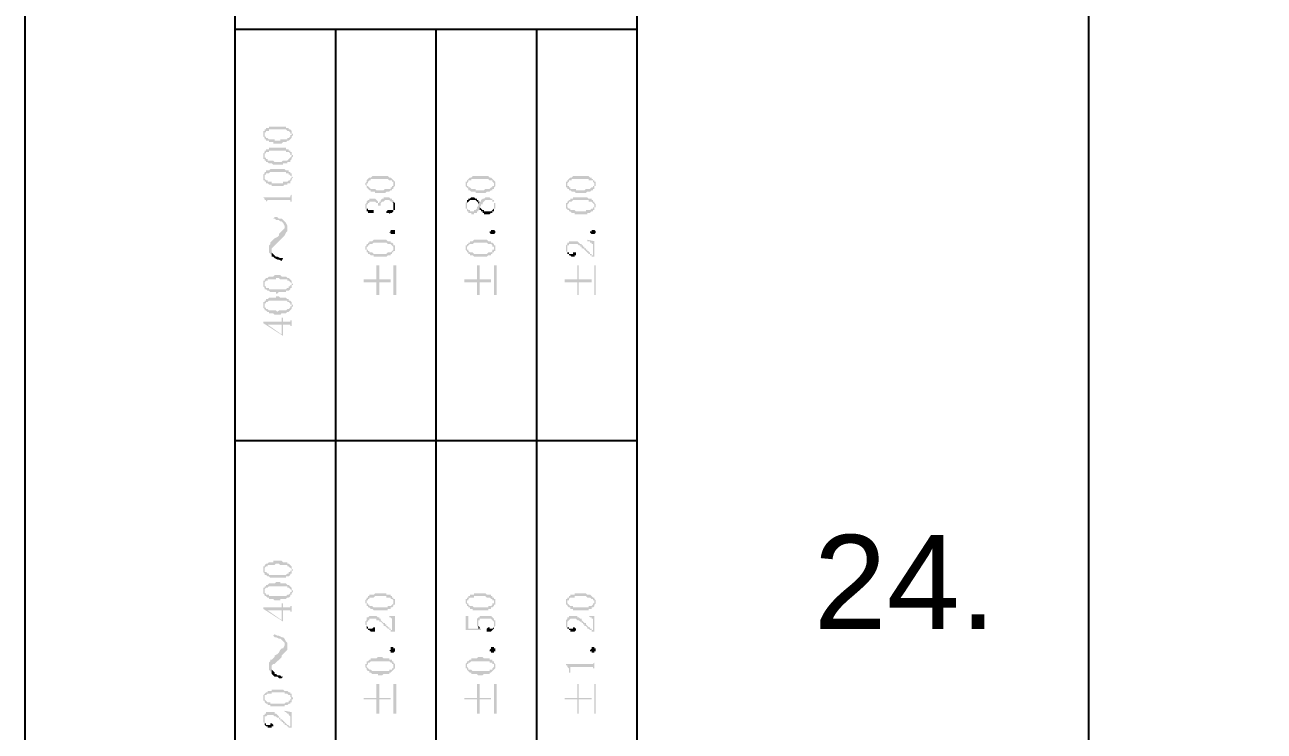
# Model space of a CAD drawing. Header units: millimetres. Extents: x 7018 to 13530, y 4187 to 5692.
# Drawn here: x 8881.97 to 8921.51, y 5048.07 to 5070.62 of the extents above; entities that cross this region are included whole.
import ezdxf

# ---------------------------------------------------------------- set-up
doc = ezdxf.new("R2010")
doc.units = ezdxf.units.MM
doc.styles.get("Standard").update_dxf_attribs({"font": 'arial.ttf'})

msp = doc.modelspace()

# ---------------------------------------------------------------- hatches: boundary and pattern name
at = {"transparency": 33554559}
for points in [[(8889.578, 5067.095), (8889.578, 5067.05), (8889.578, 5067.05), (8889.623, 5067.005), (8889.623, 5067.14), (8889.623, 5067.186), (8889.668, 5067.186), (8889.668, 5067.231), (8889.759, 5067.231), (8889.759, 5067.276), (8890.3, 5067.276), (8890.345, 5067.231), (8890.39, 5067.231), (8890.436, 5067.186), (8890.436, 5067.14), (8890.481, 5067.14), (8890.481, 5067.095), (8890.481, 5067.231), (8890.436, 5067.276), (8890.39, 5067.276), (8890.39, 5067.321), (8890.3, 5067.321), (8890.3, 5067.366), (8889.759, 5067.366), (8889.759, 5067.321), (8889.668, 5067.321), (8889.668, 5067.276), (8889.623, 5067.276), (8889.623, 5067.231), (8889.578, 5067.231), (8889.578, 5067.186), (8889.578, 5067.14)], [(8889.623, 5067.005), (8889.623, 5066.96), (8889.668, 5066.96), (8889.668, 5066.915), (8889.759, 5066.915), (8889.759, 5066.87), (8889.894, 5066.87), (8889.894, 5066.824), (8890.165, 5066.824), (8890.21, 5066.87), (8890.3, 5066.87), (8890.345, 5066.915), (8890.39, 5066.915), (8890.436, 5066.96), (8890.436, 5066.96), (8890.481, 5067.005), (8890.481, 5067.05), (8890.481, 5067.05), (8890.526, 5067.095), (8890.526, 5067.14), (8890.481, 5067.14), (8890.481, 5067.186), (8890.481, 5067.231), (8890.481, 5067.095), (8890.436, 5067.095), (8890.436, 5067.05), (8890.436, 5067.05), (8890.39, 5067.005), (8890.345, 5067.005), (8890.345, 5066.96), (8890.12, 5066.96), (8890.12, 5066.915), (8889.939, 5066.915), (8889.939, 5066.96), (8889.759, 5066.96), (8889.713, 5067.005), (8889.668, 5067.005), (8889.668, 5067.05), (8889.623, 5067.05), (8889.623, 5067.095), (8889.623, 5067.095)], [(8889.578, 5066.418), (8889.578, 5066.328), (8889.623, 5066.328), (8889.623, 5066.418), (8889.623, 5066.463), (8889.623, 5066.509), (8889.668, 5066.509), (8889.668, 5066.554), (8889.759, 5066.554), (8889.759, 5066.599), (8890.3, 5066.599), (8890.3, 5066.554), (8890.39, 5066.554), (8890.436, 5066.509), (8890.436, 5066.463), (8890.481, 5066.463), (8890.481, 5066.418), (8890.481, 5066.554), (8890.436, 5066.554), (8890.436, 5066.599), (8890.39, 5066.599), (8890.39, 5066.644), (8890.3, 5066.644), (8890.3, 5066.689), (8889.759, 5066.689), (8889.759, 5066.644), (8889.668, 5066.644), (8889.668, 5066.599), (8889.623, 5066.599), (8889.623, 5066.554), (8889.623, 5066.554), (8889.578, 5066.509), (8889.578, 5066.463), (8889.578, 5066.463)], [(8889.623, 5066.328), (8889.623, 5066.283), (8889.668, 5066.283), (8889.668, 5066.238), (8889.713, 5066.238), (8889.759, 5066.193), (8889.849, 5066.193), (8889.894, 5066.147), (8890.21, 5066.147), (8890.21, 5066.193), (8890.345, 5066.193), (8890.345, 5066.238), (8890.436, 5066.238), (8890.436, 5066.283), (8890.436, 5066.283), (8890.481, 5066.328), (8890.481, 5066.373), (8890.481, 5066.373), (8890.526, 5066.418), (8890.526, 5066.463), (8890.481, 5066.463), (8890.481, 5066.509), (8890.481, 5066.554), (8890.481, 5066.418), (8890.481, 5066.418), (8890.436, 5066.373), (8890.436, 5066.373), (8890.39, 5066.328), (8890.39, 5066.328), (8890.345, 5066.283), (8890.21, 5066.283), (8890.165, 5066.238), (8889.939, 5066.238), (8889.894, 5066.283), (8889.713, 5066.283), (8889.713, 5066.328), (8889.668, 5066.328), (8889.668, 5066.373), (8889.623, 5066.373), (8889.623, 5066.418), (8889.623, 5066.418)], [(8889.578, 5065.741), (8889.578, 5065.696), (8889.578, 5065.651), (8889.623, 5065.651), (8889.623, 5065.606), (8889.623, 5065.741), (8889.623, 5065.786), (8889.623, 5065.832), (8889.668, 5065.832), (8889.668, 5065.877), (8889.759, 5065.877), (8889.804, 5065.922), (8890.3, 5065.922), (8890.3, 5065.877), (8890.39, 5065.877), (8890.39, 5065.832), (8890.436, 5065.832), (8890.436, 5065.786), (8890.481, 5065.786), (8890.481, 5065.741), (8890.481, 5065.877), (8890.436, 5065.877), (8890.436, 5065.922), (8890.39, 5065.922), (8890.39, 5065.967), (8890.3, 5065.967), (8890.255, 5066.012), (8889.804, 5066.012), (8889.759, 5065.967), (8889.668, 5065.967), (8889.668, 5065.922), (8889.623, 5065.922), (8889.623, 5065.877), (8889.623, 5065.877), (8889.578, 5065.832), (8889.578, 5065.786), (8889.578, 5065.786)], [(8889.623, 5065.606), (8889.668, 5065.606), (8889.668, 5065.561), (8889.713, 5065.561), (8889.759, 5065.516), (8889.849, 5065.516), (8889.849, 5065.47), (8890.21, 5065.47), (8890.255, 5065.516), (8890.345, 5065.516), (8890.345, 5065.561), (8890.436, 5065.561), (8890.436, 5065.606), (8890.436, 5065.606), (8890.481, 5065.651), (8890.481, 5065.696), (8890.481, 5065.696), (8890.526, 5065.741), (8890.526, 5065.741), (8890.481, 5065.786), (8890.481, 5065.832), (8890.481, 5065.877), (8890.481, 5065.741), (8890.481, 5065.741), (8890.436, 5065.696), (8890.436, 5065.651), (8890.39, 5065.651), (8890.345, 5065.606), (8890.21, 5065.606), (8890.21, 5065.561), (8889.849, 5065.561), (8889.849, 5065.606), (8889.713, 5065.606), (8889.713, 5065.651), (8889.668, 5065.651), (8889.623, 5065.696), (8889.623, 5065.741), (8889.623, 5065.741)], [(8892.828, 5065.516), (8892.828, 5065.516), (8892.873, 5065.47), (8892.873, 5065.425), (8892.873, 5065.516), (8892.873, 5065.561), (8892.918, 5065.561), (8892.918, 5065.606), (8892.918, 5065.606), (8892.963, 5065.651), (8893.008, 5065.651), (8893.008, 5065.696), (8893.55, 5065.696), (8893.595, 5065.651), (8893.685, 5065.651), (8893.685, 5065.606), (8893.73, 5065.606), (8893.73, 5065.561), (8893.73, 5065.516), (8893.73, 5065.651), (8893.73, 5065.651), (8893.685, 5065.696), (8893.685, 5065.696), (8893.64, 5065.741), (8893.595, 5065.741), (8893.55, 5065.786), (8893.053, 5065.786), (8893.008, 5065.741), (8892.963, 5065.741), (8892.918, 5065.696), (8892.918, 5065.696), (8892.873, 5065.651), (8892.873, 5065.606), (8892.873, 5065.606), (8892.828, 5065.561), (8892.828, 5065.561)], [(8892.873, 5065.425), (8892.918, 5065.38), (8892.918, 5065.38), (8892.963, 5065.335), (8893.008, 5065.335), (8893.008, 5065.29), (8893.144, 5065.29), (8893.144, 5065.245), (8893.459, 5065.245), (8893.505, 5065.29), (8893.595, 5065.29), (8893.64, 5065.335), (8893.685, 5065.335), (8893.685, 5065.38), (8893.73, 5065.38), (8893.73, 5065.425), (8893.73, 5065.425), (8893.775, 5065.47), (8893.775, 5065.516), (8893.775, 5065.561), (8893.775, 5065.606), (8893.775, 5065.606), (8893.73, 5065.651), (8893.73, 5065.516), (8893.73, 5065.47), (8893.685, 5065.47), (8893.685, 5065.425), (8893.64, 5065.425), (8893.64, 5065.38), (8893.459, 5065.38), (8893.414, 5065.335), (8893.189, 5065.335), (8893.144, 5065.38), (8893.008, 5065.38), (8892.963, 5065.425), (8892.963, 5065.425), (8892.918, 5065.47), (8892.873, 5065.47), (8892.873, 5065.516), (8892.873, 5065.516)], [(8896.032, 5065.516), (8896.032, 5065.47), (8896.077, 5065.425), (8896.077, 5065.516), (8896.077, 5065.561), (8896.077, 5065.561), (8896.122, 5065.606), (8896.122, 5065.651), (8896.213, 5065.651), (8896.213, 5065.696), (8896.754, 5065.696), (8896.799, 5065.651), (8896.889, 5065.651), (8896.889, 5065.606), (8896.889, 5065.606), (8896.935, 5065.561), (8896.935, 5065.516), (8896.935, 5065.651), (8896.935, 5065.651), (8896.889, 5065.696), (8896.889, 5065.696), (8896.844, 5065.741), (8896.799, 5065.741), (8896.754, 5065.786), (8896.258, 5065.786), (8896.213, 5065.741), (8896.167, 5065.741), (8896.122, 5065.696), (8896.122, 5065.696), (8896.077, 5065.651), (8896.077, 5065.606), (8896.032, 5065.606), (8896.032, 5065.561), (8896.032, 5065.561)], [(8896.077, 5065.425), (8896.122, 5065.38), (8896.122, 5065.335), (8896.167, 5065.335), (8896.213, 5065.29), (8896.348, 5065.29), (8896.348, 5065.245), (8896.664, 5065.245), (8896.709, 5065.29), (8896.799, 5065.29), (8896.844, 5065.335), (8896.889, 5065.335), (8896.889, 5065.38), (8896.935, 5065.38), (8896.935, 5065.425), (8896.935, 5065.425), (8896.98, 5065.47), (8896.98, 5065.516), (8896.98, 5065.561), (8896.98, 5065.606), (8896.98, 5065.606), (8896.935, 5065.651), (8896.935, 5065.516), (8896.935, 5065.47), (8896.889, 5065.47), (8896.889, 5065.425), (8896.844, 5065.425), (8896.799, 5065.38), (8896.664, 5065.38), (8896.619, 5065.335), (8896.348, 5065.335), (8896.348, 5065.38), (8896.213, 5065.38), (8896.167, 5065.425), (8896.122, 5065.425), (8896.122, 5065.47), (8896.077, 5065.47), (8896.077, 5065.516), (8896.077, 5065.516)], [(8899.236, 5065.516), (8899.236, 5065.425), (8899.281, 5065.425), (8899.281, 5065.516), (8899.281, 5065.561), (8899.281, 5065.561), (8899.327, 5065.606), (8899.327, 5065.651), (8899.417, 5065.651), (8899.417, 5065.696), (8899.958, 5065.696), (8899.958, 5065.651), (8900.094, 5065.651), (8900.094, 5065.606), (8900.094, 5065.606), (8900.139, 5065.561), (8900.139, 5065.516), (8900.139, 5065.651), (8900.094, 5065.651), (8900.094, 5065.696), (8900.049, 5065.696), (8900.049, 5065.741), (8900.004, 5065.741), (8899.958, 5065.786), (8899.462, 5065.786), (8899.417, 5065.741), (8899.372, 5065.741), (8899.327, 5065.696), (8899.327, 5065.696), (8899.281, 5065.651), (8899.281, 5065.606), (8899.236, 5065.606), (8899.236, 5065.561), (8899.236, 5065.561)], [(8899.281, 5065.425), (8899.281, 5065.38), (8899.327, 5065.38), (8899.327, 5065.335), (8899.372, 5065.335), (8899.417, 5065.29), (8899.507, 5065.29), (8899.552, 5065.245), (8899.868, 5065.245), (8899.913, 5065.29), (8900.004, 5065.29), (8900.049, 5065.335), (8900.094, 5065.335), (8900.094, 5065.38), (8900.139, 5065.38), (8900.139, 5065.425), (8900.139, 5065.47), (8900.184, 5065.47), (8900.184, 5065.516), (8900.184, 5065.561), (8900.184, 5065.606), (8900.139, 5065.606), (8900.139, 5065.651), (8900.139, 5065.516), (8900.139, 5065.47), (8900.094, 5065.47), (8900.094, 5065.425), (8900.049, 5065.425), (8900.004, 5065.38), (8899.868, 5065.38), (8899.823, 5065.335), (8899.552, 5065.335), (8899.552, 5065.38), (8899.372, 5065.38), (8899.372, 5065.425), (8899.327, 5065.425), (8899.327, 5065.47), (8899.281, 5065.47), (8899.281, 5065.516), (8899.281, 5065.516)], [(8889.578, 5065.109), (8889.578, 5065.109), (8889.623, 5065.064), (8889.623, 5065.019), (8889.668, 5065.019), (8889.668, 5064.974), (8889.668, 5064.884), (8889.668, 5064.974), (8889.713, 5065.019), (8890.436, 5065.019), (8890.436, 5064.974), (8890.481, 5064.974), (8890.481, 5064.884), (8890.481, 5065.29), (8890.481, 5065.2), (8890.481, 5065.2), (8890.436, 5065.155), (8890.436, 5065.109), (8890.39, 5065.109)], [(8892.828, 5064.839), (8892.828, 5064.748), (8892.873, 5064.748), (8892.873, 5064.703), (8892.873, 5064.839), (8892.873, 5064.884), (8892.918, 5064.884), (8892.918, 5064.929), (8892.963, 5064.929), (8892.963, 5064.974), (8893.144, 5064.974), (8893.189, 5064.929), (8893.234, 5064.929), (8893.234, 5064.884), (8893.234, 5064.839), (8893.279, 5064.839), (8893.279, 5064.748), (8893.279, 5064.839), (8893.324, 5064.839), (8893.324, 5064.884), (8893.324, 5064.929), (8893.324, 5064.929), (8893.369, 5064.974), (8893.414, 5064.974), (8893.459, 5065.019), (8893.595, 5065.019), (8893.64, 5064.974), (8893.685, 5064.974), (8893.685, 5064.929), (8893.73, 5064.929), (8893.73, 5064.884), (8893.73, 5064.794), (8893.73, 5064.974), (8893.73, 5065.019), (8893.685, 5065.019), (8893.685, 5065.064), (8893.64, 5065.064), (8893.595, 5065.109), (8893.414, 5065.109), (8893.414, 5065.064), (8893.369, 5065.064), (8893.324, 5065.019), (8893.324, 5064.974), (8893.279, 5064.974), (8893.279, 5064.884), (8893.279, 5064.929), (8893.234, 5064.929), (8893.234, 5064.974), (8893.234, 5064.974), (8893.189, 5065.019), (8893.189, 5065.019), (8893.144, 5065.064), (8892.963, 5065.064), (8892.963, 5065.019), (8892.918, 5065.019), (8892.873, 5064.974), (8892.873, 5064.929), (8892.873, 5064.929), (8892.828, 5064.884), (8892.828, 5064.884)], [(8896.032, 5064.839), (8896.032, 5064.748), (8896.077, 5064.748), (8896.077, 5064.703), (8896.077, 5064.658), (8896.122, 5064.658), (8896.122, 5064.613), (8896.213, 5064.613), (8896.213, 5064.568), (8896.303, 5064.568), (8896.303, 5064.613), (8896.393, 5064.613), (8896.393, 5064.658), (8896.438, 5064.658), (8896.438, 5064.703), (8896.483, 5064.703), (8896.483, 5064.748), (8896.483, 5064.703), (8896.483, 5064.794), (8896.483, 5064.794), (8896.528, 5064.839), (8896.528, 5064.884), (8896.574, 5064.884), (8896.574, 5064.929), (8896.574, 5064.929), (8896.619, 5064.974), (8896.619, 5064.974), (8896.664, 5065.019), (8896.889, 5065.019), (8896.889, 5064.974), (8896.935, 5064.974), (8896.935, 5064.884), (8896.935, 5064.703), (8896.935, 5064.748), (8896.98, 5064.748), (8896.98, 5064.794), (8896.98, 5064.884), (8896.98, 5064.929), (8896.935, 5064.929), (8896.935, 5064.974), (8896.935, 5065.019), (8896.889, 5065.019), (8896.889, 5065.064), (8896.844, 5065.064), (8896.799, 5065.109), (8896.664, 5065.109), (8896.619, 5065.064), (8896.574, 5065.064), (8896.528, 5065.019), (8896.528, 5064.974), (8896.483, 5064.974), (8896.483, 5064.929), (8896.483, 5064.974), (8896.438, 5064.884), (8896.438, 5064.839), (8896.438, 5064.839), (8896.393, 5064.794), (8896.393, 5064.748), (8896.393, 5064.748), (8896.348, 5064.703), (8896.303, 5064.703), (8896.303, 5064.658), (8896.167, 5064.658), (8896.167, 5064.703), (8896.122, 5064.703), (8896.077, 5064.748), (8896.077, 5064.794), (8896.077, 5064.974), (8896.077, 5064.974), (8896.032, 5064.929), (8896.032, 5064.884), (8896.032, 5064.884)], [(8896.077, 5064.974), (8896.077, 5064.839), (8896.077, 5064.884), (8896.077, 5064.929), (8896.077, 5064.929), (8896.122, 5064.974), (8896.122, 5064.974), (8896.167, 5065.019), (8896.348, 5065.019), (8896.393, 5064.974), (8896.393, 5064.974), (8896.438, 5064.929), (8896.438, 5064.884), (8896.483, 5064.974), (8896.438, 5064.974), (8896.438, 5065.019), (8896.393, 5065.019), (8896.393, 5065.064), (8896.348, 5065.064), (8896.303, 5065.109), (8896.213, 5065.109), (8896.167, 5065.064), (8896.122, 5065.064), (8896.122, 5065.019), (8896.077, 5065.019)], [(8899.236, 5064.839), (8899.236, 5064.794), (8899.236, 5064.748), (8899.281, 5064.748), (8899.281, 5064.703), (8899.281, 5064.839), (8899.281, 5064.884), (8899.281, 5064.884), (8899.327, 5064.929), (8899.327, 5064.974), (8899.417, 5064.974), (8899.462, 5065.019), (8899.958, 5065.019), (8899.958, 5064.974), (8900.049, 5064.974), (8900.094, 5064.929), (8900.094, 5064.929), (8900.139, 5064.884), (8900.139, 5064.839), (8900.139, 5064.974), (8900.094, 5064.974), (8900.094, 5065.019), (8900.049, 5065.019), (8900.049, 5065.064), (8899.958, 5065.064), (8899.913, 5065.109), (8899.462, 5065.109), (8899.462, 5065.064), (8899.372, 5065.064), (8899.372, 5065.019), (8899.327, 5065.019), (8899.281, 5064.974), (8899.281, 5064.929), (8899.236, 5064.929), (8899.236, 5064.884), (8899.236, 5064.884)], [(8892.873, 5064.703), (8892.873, 5064.658), (8892.918, 5064.658), (8892.918, 5064.613), (8893.098, 5064.613), (8893.098, 5064.658), (8893.098, 5064.703), (8892.918, 5064.703), (8892.918, 5064.748), (8892.873, 5064.748), (8892.873, 5064.794), (8892.873, 5064.794)], [(8893.505, 5064.658), (8893.505, 5064.613), (8893.595, 5064.613), (8893.595, 5064.568), (8893.595, 5064.568), (8893.64, 5064.613), (8893.685, 5064.613), (8893.73, 5064.658), (8893.73, 5064.703), (8893.775, 5064.703), (8893.775, 5064.748), (8893.775, 5064.839), (8893.775, 5064.884), (8893.775, 5064.929), (8893.775, 5064.929), (8893.73, 5064.974), (8893.73, 5064.794), (8893.73, 5064.703), (8893.55, 5064.703)], [(8896.483, 5064.703), (8896.528, 5064.703), (8896.528, 5064.658), (8896.574, 5064.658), (8896.574, 5064.613), (8896.619, 5064.613), (8896.619, 5064.568), (8896.799, 5064.568), (8896.844, 5064.613), (8896.889, 5064.613), (8896.889, 5064.658), (8896.935, 5064.658), (8896.935, 5064.703), (8896.935, 5064.839), (8896.935, 5064.748), (8896.935, 5064.748), (8896.889, 5064.703), (8896.889, 5064.703), (8896.844, 5064.658), (8896.619, 5064.658), (8896.619, 5064.703), (8896.574, 5064.703), (8896.528, 5064.748), (8896.528, 5064.748), (8896.483, 5064.794)], [(8899.281, 5064.703), (8899.327, 5064.703), (8899.327, 5064.658), (8899.372, 5064.658), (8899.417, 5064.613), (8899.507, 5064.613), (8899.507, 5064.568), (8899.913, 5064.568), (8899.913, 5064.613), (8900.004, 5064.613), (8900.049, 5064.658), (8900.094, 5064.658), (8900.094, 5064.703), (8900.139, 5064.703), (8900.139, 5064.748), (8900.139, 5064.794), (8900.184, 5064.794), (8900.184, 5064.839), (8900.184, 5064.884), (8900.184, 5064.884), (8900.139, 5064.929), (8900.139, 5064.974), (8900.139, 5064.839), (8900.139, 5064.794), (8900.094, 5064.794), (8900.094, 5064.748), (8900.049, 5064.748), (8900.004, 5064.703), (8899.868, 5064.703), (8899.868, 5064.658), (8899.552, 5064.658), (8899.507, 5064.703), (8899.372, 5064.703), (8899.372, 5064.748), (8899.327, 5064.748), (8899.281, 5064.794), (8899.281, 5064.839), (8899.281, 5064.839)], [(8889.894, 5064.432), (8889.939, 5064.432), (8889.984, 5064.387), (8890.075, 5064.387), (8890.12, 5064.342), (8890.165, 5064.342), (8890.21, 5064.297), (8890.255, 5064.207), (8890.255, 5063.891), (8890.255, 5063.891), (8890.3, 5063.981), (8890.345, 5064.026), (8890.345, 5064.207), (8890.3, 5064.297), (8890.255, 5064.342), (8890.255, 5064.342), (8890.21, 5064.387), (8890.165, 5064.432), (8890.075, 5064.432), (8890.029, 5064.478), (8889.939, 5064.478)], [(8889.759, 5063.44), (8889.759, 5063.349), (8889.804, 5063.304), (8889.849, 5063.259), (8889.849, 5063.44), (8889.849, 5063.485), (8889.894, 5063.53), (8889.939, 5063.575), (8889.984, 5063.62), (8890.029, 5063.665), (8890.075, 5063.71), (8890.12, 5063.755), (8890.165, 5063.801), (8890.165, 5063.801), (8890.21, 5063.846), (8890.255, 5063.891), (8890.255, 5064.162), (8890.255, 5064.117), (8890.21, 5064.071), (8890.165, 5064.026), (8890.12, 5063.981), (8890.075, 5063.936), (8890.075, 5063.891), (8890.029, 5063.846), (8889.939, 5063.801), (8889.939, 5063.801), (8889.894, 5063.755), (8889.849, 5063.71), (8889.804, 5063.665), (8889.804, 5063.62), (8889.759, 5063.575), (8889.759, 5063.53)], [(8893.775, 5063.981), (8893.775, 5063.936), (8893.64, 5063.936), (8893.64, 5063.981), (8893.595, 5063.981), (8893.64, 5064.026), (8893.64, 5064.071), (8893.775, 5064.071), (8893.775, 5064.026), (8893.775, 5063.981)], [(8896.98, 5063.981), (8896.98, 5063.981), (8896.935, 5063.936), (8896.844, 5063.936), (8896.799, 5063.981), (8896.799, 5064.026), (8896.844, 5064.026), (8896.844, 5064.071), (8896.935, 5064.071), (8896.98, 5064.026), (8896.98, 5063.981)], [(8900.184, 5063.981), (8900.184, 5063.981), (8900.139, 5063.936), (8900.049, 5063.936), (8900.004, 5063.981), (8900.004, 5064.026), (8900.049, 5064.026), (8900.049, 5064.071), (8900.139, 5064.071), (8900.184, 5064.026), (8900.184, 5063.981)], [(8892.828, 5063.485), (8892.828, 5063.44), (8892.873, 5063.44), (8892.873, 5063.394), (8892.873, 5063.349), (8892.873, 5063.485), (8892.873, 5063.53), (8892.918, 5063.53), (8892.918, 5063.575), (8892.963, 5063.575), (8892.963, 5063.62), (8893.053, 5063.62), (8893.098, 5063.665), (8893.505, 5063.665), (8893.55, 5063.62), (8893.64, 5063.62), (8893.685, 5063.575), (8893.685, 5063.575), (8893.73, 5063.53), (8893.73, 5063.485), (8893.73, 5063.62), (8893.73, 5063.62), (8893.685, 5063.665), (8893.64, 5063.665), (8893.64, 5063.71), (8893.55, 5063.71), (8893.505, 5063.755), (8893.098, 5063.755), (8893.053, 5063.71), (8892.963, 5063.71), (8892.963, 5063.665), (8892.918, 5063.665), (8892.918, 5063.62), (8892.873, 5063.62), (8892.873, 5063.575), (8892.873, 5063.575), (8892.828, 5063.53), (8892.828, 5063.53)], [(8892.873, 5063.349), (8892.918, 5063.349), (8892.918, 5063.304), (8892.963, 5063.304), (8893.008, 5063.259), (8893.098, 5063.259), (8893.098, 5063.214), (8893.505, 5063.214), (8893.55, 5063.259), (8893.64, 5063.259), (8893.64, 5063.304), (8893.685, 5063.304), (8893.685, 5063.349), (8893.73, 5063.349), (8893.73, 5063.394), (8893.775, 5063.394), (8893.775, 5063.44), (8893.775, 5063.485), (8893.775, 5063.53), (8893.775, 5063.575), (8893.73, 5063.575), (8893.73, 5063.62), (8893.73, 5063.485), (8893.73, 5063.44), (8893.73, 5063.44), (8893.685, 5063.394), (8893.685, 5063.394), (8893.64, 5063.349), (8893.55, 5063.349), (8893.505, 5063.304), (8893.098, 5063.304), (8893.053, 5063.349), (8892.963, 5063.349), (8892.963, 5063.394), (8892.918, 5063.394), (8892.918, 5063.44), (8892.873, 5063.44), (8892.873, 5063.485), (8892.873, 5063.485)], [(8896.032, 5063.485), (8896.032, 5063.44), (8896.032, 5063.44), (8896.077, 5063.394), (8896.077, 5063.349), (8896.077, 5063.485), (8896.077, 5063.53), (8896.077, 5063.53), (8896.122, 5063.575), (8896.122, 5063.575), (8896.167, 5063.62), (8896.258, 5063.62), (8896.303, 5063.665), (8896.709, 5063.665), (8896.754, 5063.62), (8896.844, 5063.62), (8896.889, 5063.575), (8896.889, 5063.53), (8896.935, 5063.53), (8896.935, 5063.485), (8896.935, 5063.62), (8896.935, 5063.62), (8896.889, 5063.665), (8896.844, 5063.665), (8896.844, 5063.71), (8896.754, 5063.71), (8896.709, 5063.755), (8896.303, 5063.755), (8896.258, 5063.71), (8896.167, 5063.71), (8896.167, 5063.665), (8896.122, 5063.665), (8896.122, 5063.62), (8896.077, 5063.62), (8896.077, 5063.575), (8896.032, 5063.575), (8896.032, 5063.53), (8896.032, 5063.53)], [(8896.077, 5063.349), (8896.122, 5063.349), (8896.122, 5063.304), (8896.167, 5063.304), (8896.167, 5063.259), (8896.258, 5063.259), (8896.303, 5063.214), (8896.709, 5063.214), (8896.754, 5063.259), (8896.844, 5063.259), (8896.844, 5063.304), (8896.889, 5063.304), (8896.889, 5063.349), (8896.935, 5063.349), (8896.935, 5063.394), (8896.98, 5063.394), (8896.98, 5063.44), (8896.98, 5063.485), (8896.98, 5063.53), (8896.98, 5063.575), (8896.935, 5063.575), (8896.935, 5063.62), (8896.935, 5063.485), (8896.935, 5063.44), (8896.889, 5063.44), (8896.889, 5063.394), (8896.889, 5063.394), (8896.844, 5063.349), (8896.754, 5063.349), (8896.709, 5063.304), (8896.303, 5063.304), (8896.258, 5063.349), (8896.167, 5063.349), (8896.122, 5063.394), (8896.122, 5063.44), (8896.077, 5063.44), (8896.077, 5063.485), (8896.077, 5063.485)], [(8899.236, 5063.485), (8899.236, 5063.44), (8899.236, 5063.394), (8899.236, 5063.394), (8899.281, 5063.349), (8899.281, 5063.485), (8899.281, 5063.575), (8899.327, 5063.575), (8899.327, 5063.62), (8899.597, 5063.62), (8899.643, 5063.575), (8899.688, 5063.575), (8899.688, 5063.53), (8899.733, 5063.53), (8899.733, 5063.485), (8899.778, 5063.485), (8899.823, 5063.44), (8899.823, 5063.44), (8899.868, 5063.394), (8899.868, 5063.394), (8899.913, 5063.349), (8899.913, 5063.349), (8899.958, 5063.304), (8900.004, 5063.304), (8900.004, 5063.259), (8900.049, 5063.259), (8900.049, 5063.214), (8900.094, 5063.214), (8900.094, 5063.259), (8900.049, 5063.259), (8900.049, 5063.304), (8900.004, 5063.304), (8900.004, 5063.349), (8899.958, 5063.349), (8899.958, 5063.394), (8899.913, 5063.394), (8899.913, 5063.44), (8899.868, 5063.44), (8899.868, 5063.485), (8899.823, 5063.485), (8899.823, 5063.53), (8899.778, 5063.53), (8899.778, 5063.575), (8899.733, 5063.575), (8899.733, 5063.62), (8899.688, 5063.62), (8899.643, 5063.665), (8899.643, 5063.665), (8899.597, 5063.71), (8899.327, 5063.71), (8899.327, 5063.665), (8899.281, 5063.665), (8899.281, 5063.62), (8899.281, 5063.62), (8899.236, 5063.575), (8899.236, 5063.53), (8899.236, 5063.53)], [(8899.913, 5063.755), (8899.913, 5063.71), (8900.004, 5063.71), (8900.004, 5063.665), (8900.049, 5063.665), (8900.049, 5063.62), (8900.094, 5063.62), (8900.094, 5063.214), (8900.139, 5063.214), (8900.139, 5063.71)], [(8889.849, 5063.259), (8889.849, 5063.214), (8889.894, 5063.214), (8889.939, 5063.169), (8890.029, 5063.124), (8890.075, 5063.124), (8890.165, 5063.078), (8890.21, 5063.169), (8890.12, 5063.169), (8890.029, 5063.214), (8889.984, 5063.214), (8889.939, 5063.259), (8889.939, 5063.259), (8889.894, 5063.304), (8889.849, 5063.349), (8889.849, 5063.44)], [(8899.281, 5063.349), (8899.281, 5063.304), (8899.327, 5063.304), (8899.327, 5063.259), (8899.372, 5063.259), (8899.417, 5063.214), (8899.507, 5063.214), (8899.507, 5063.259), (8899.552, 5063.259), (8899.552, 5063.304), (8899.552, 5063.349), (8899.462, 5063.349), (8899.462, 5063.304), (8899.327, 5063.304), (8899.327, 5063.349), (8899.281, 5063.349), (8899.281, 5063.394), (8899.281, 5063.485)], [(8892.782, 5062.492), (8892.782, 5062.401), (8893.189, 5062.401), (8893.189, 5061.995), (8893.279, 5061.995), (8893.279, 5062.401), (8893.64, 5062.401), (8893.64, 5062.492), (8893.279, 5062.492), (8893.279, 5062.943), (8893.189, 5062.943), (8893.189, 5062.492)], [(8893.82, 5061.995), (8893.82, 5062.943), (8893.73, 5062.943), (8893.73, 5061.995)], [(8895.987, 5062.492), (8895.987, 5062.401), (8896.393, 5062.401), (8896.393, 5061.995), (8896.483, 5061.995), (8896.483, 5062.401), (8896.844, 5062.401), (8896.844, 5062.492), (8896.483, 5062.492), (8896.483, 5062.943), (8896.393, 5062.943), (8896.393, 5062.492)], [(8897.025, 5061.995), (8897.025, 5062.943), (8896.935, 5062.943), (8896.935, 5061.995)], [(8899.191, 5062.492), (8899.191, 5062.401), (8899.597, 5062.401), (8899.597, 5061.995), (8899.643, 5061.995), (8899.643, 5062.401), (8900.049, 5062.401), (8900.049, 5062.492), (8899.643, 5062.492), (8899.643, 5062.943), (8899.597, 5062.943), (8899.597, 5062.492)], [(8900.184, 5061.995), (8900.184, 5062.943), (8900.139, 5062.943), (8900.139, 5061.995)], [(8889.578, 5062.356), (8889.578, 5062.311), (8889.578, 5062.266), (8889.578, 5062.266), (8889.623, 5062.221), (8889.623, 5062.356), (8889.623, 5062.401), (8889.623, 5062.401), (8889.668, 5062.447), (8889.713, 5062.447), (8889.713, 5062.492), (8889.984, 5062.492), (8889.984, 5062.537), (8890.075, 5062.537), (8890.12, 5062.492), (8890.345, 5062.492), (8890.345, 5062.447), (8890.39, 5062.447), (8890.436, 5062.401), (8890.436, 5062.401), (8890.481, 5062.356), (8890.481, 5062.447), (8890.436, 5062.492), (8890.436, 5062.492), (8890.39, 5062.537), (8890.345, 5062.537), (8890.3, 5062.582), (8890.165, 5062.582), (8890.12, 5062.627), (8889.939, 5062.627), (8889.894, 5062.582), (8889.759, 5062.582), (8889.713, 5062.537), (8889.668, 5062.537), (8889.623, 5062.492), (8889.623, 5062.447), (8889.578, 5062.447), (8889.578, 5062.401)], [(8889.623, 5062.221), (8889.623, 5062.176), (8889.668, 5062.176), (8889.713, 5062.131), (8889.759, 5062.131), (8889.804, 5062.086), (8889.984, 5062.086), (8889.984, 5062.04), (8890.029, 5062.04), (8890.075, 5062.086), (8890.3, 5062.086), (8890.3, 5062.131), (8890.39, 5062.131), (8890.436, 5062.176), (8890.436, 5062.221), (8890.481, 5062.221), (8890.481, 5062.266), (8890.481, 5062.311), (8890.526, 5062.311), (8890.526, 5062.356), (8890.481, 5062.356), (8890.481, 5062.401), (8890.481, 5062.447), (8890.481, 5062.311), (8890.436, 5062.311), (8890.436, 5062.266), (8890.39, 5062.266), (8890.39, 5062.221), (8890.345, 5062.221), (8890.3, 5062.176), (8889.759, 5062.176), (8889.759, 5062.221), (8889.668, 5062.221), (8889.668, 5062.266), (8889.623, 5062.266), (8889.623, 5062.311), (8889.623, 5062.356)], [(8889.578, 5061.679), (8889.578, 5061.634), (8889.578, 5061.589), (8889.578, 5061.589), (8889.623, 5061.544), (8889.623, 5061.679), (8889.623, 5061.725), (8889.668, 5061.725), (8889.668, 5061.77), (8889.713, 5061.77), (8889.759, 5061.815), (8890.345, 5061.815), (8890.345, 5061.77), (8890.39, 5061.77), (8890.436, 5061.725), (8890.436, 5061.679), (8890.481, 5061.679), (8890.481, 5061.77), (8890.436, 5061.815), (8890.39, 5061.815), (8890.39, 5061.86), (8890.345, 5061.86), (8890.3, 5061.905), (8890.12, 5061.905), (8890.075, 5061.95), (8889.984, 5061.95), (8889.984, 5061.905), (8889.759, 5061.905), (8889.713, 5061.86), (8889.668, 5061.86), (8889.668, 5061.815), (8889.623, 5061.815), (8889.623, 5061.77), (8889.578, 5061.77), (8889.578, 5061.725)], [(8889.623, 5061.544), (8889.623, 5061.499), (8889.668, 5061.499), (8889.713, 5061.454), (8889.759, 5061.454), (8889.759, 5061.409), (8889.894, 5061.409), (8889.939, 5061.363), (8890.12, 5061.363), (8890.165, 5061.409), (8890.3, 5061.409), (8890.345, 5061.454), (8890.39, 5061.454), (8890.436, 5061.499), (8890.436, 5061.499), (8890.481, 5061.544), (8890.481, 5061.589), (8890.481, 5061.589), (8890.526, 5061.634), (8890.526, 5061.679), (8890.481, 5061.679), (8890.481, 5061.725), (8890.481, 5061.77), (8890.481, 5061.634), (8890.436, 5061.634), (8890.436, 5061.589), (8890.436, 5061.589), (8890.39, 5061.544), (8890.345, 5061.544), (8890.3, 5061.499), (8890.075, 5061.499), (8890.029, 5061.454), (8890.029, 5061.454), (8889.984, 5061.499), (8889.759, 5061.499), (8889.713, 5061.544), (8889.668, 5061.544), (8889.668, 5061.589), (8889.623, 5061.589), (8889.623, 5061.634), (8889.623, 5061.679)], [(8889.578, 5061.138), (8889.578, 5061.093), (8890.21, 5060.686), (8890.21, 5061.048), (8890.436, 5061.048), (8890.436, 5061.002), (8890.481, 5061.002), (8890.481, 5060.912), (8890.481, 5061.273), (8890.481, 5061.183), (8890.436, 5061.183), (8890.436, 5061.138), (8890.21, 5061.138), (8890.21, 5061.273), (8890.165, 5061.273), (8890.165, 5060.732), (8889.713, 5061.048), (8889.713, 5061.048)], [(8889.578, 5061.138), (8889.713, 5061.048), (8890.165, 5061.048), (8890.165, 5060.732), (8890.165, 5061.138)], [(8889.578, 5053.24), (8889.578, 5053.195), (8889.578, 5053.149), (8889.578, 5053.149), (8889.623, 5053.104), (8889.623, 5053.24), (8889.623, 5053.285), (8889.623, 5053.285), (8889.668, 5053.33), (8889.713, 5053.33), (8889.713, 5053.375), (8889.939, 5053.375), (8889.984, 5053.42), (8890.075, 5053.42), (8890.12, 5053.375), (8890.345, 5053.375), (8890.345, 5053.33), (8890.39, 5053.33), (8890.436, 5053.285), (8890.436, 5053.285), (8890.481, 5053.24), (8890.481, 5053.33), (8890.436, 5053.375), (8890.436, 5053.375), (8890.39, 5053.42), (8890.345, 5053.42), (8890.345, 5053.465), (8890.21, 5053.465), (8890.165, 5053.51), (8889.894, 5053.51), (8889.894, 5053.465), (8889.759, 5053.465), (8889.713, 5053.42), (8889.668, 5053.42), (8889.623, 5053.375), (8889.623, 5053.33), (8889.578, 5053.33), (8889.578, 5053.285)], [(8889.623, 5053.104), (8889.623, 5053.059), (8889.668, 5053.059), (8889.713, 5053.014), (8889.759, 5053.014), (8889.804, 5052.969), (8890.3, 5052.969), (8890.3, 5053.014), (8890.39, 5053.014), (8890.436, 5053.059), (8890.436, 5053.104), (8890.481, 5053.104), (8890.481, 5053.149), (8890.481, 5053.195), (8890.526, 5053.195), (8890.526, 5053.24), (8890.481, 5053.24), (8890.481, 5053.285), (8890.481, 5053.33), (8890.481, 5053.195), (8890.436, 5053.195), (8890.436, 5053.149), (8890.39, 5053.149), (8890.39, 5053.104), (8890.345, 5053.104), (8890.3, 5053.059), (8889.759, 5053.059), (8889.759, 5053.104), (8889.713, 5053.104), (8889.668, 5053.149), (8889.623, 5053.149), (8889.623, 5053.195), (8889.623, 5053.24)], [(8889.578, 5052.563), (8889.578, 5052.518), (8889.578, 5052.472), (8889.578, 5052.472), (8889.623, 5052.427), (8889.623, 5052.563), (8889.623, 5052.608), (8889.623, 5052.608), (8889.668, 5052.653), (8889.713, 5052.653), (8889.759, 5052.698), (8890.345, 5052.698), (8890.345, 5052.653), (8890.39, 5052.653), (8890.436, 5052.608), (8890.436, 5052.608), (8890.481, 5052.563), (8890.481, 5052.653), (8890.436, 5052.698), (8890.436, 5052.698), (8890.39, 5052.743), (8890.345, 5052.743), (8890.3, 5052.788), (8890.12, 5052.788), (8890.12, 5052.833), (8889.984, 5052.833), (8889.939, 5052.788), (8889.759, 5052.788), (8889.713, 5052.743), (8889.668, 5052.743), (8889.668, 5052.698), (8889.623, 5052.698), (8889.623, 5052.653), (8889.578, 5052.653), (8889.578, 5052.608)], [(8889.623, 5052.427), (8889.623, 5052.382), (8889.668, 5052.382), (8889.713, 5052.337), (8889.759, 5052.337), (8889.759, 5052.292), (8889.894, 5052.292), (8889.939, 5052.247), (8890.12, 5052.247), (8890.12, 5052.292), (8890.3, 5052.292), (8890.345, 5052.337), (8890.39, 5052.337), (8890.436, 5052.382), (8890.436, 5052.427), (8890.481, 5052.427), (8890.481, 5052.472), (8890.481, 5052.472), (8890.526, 5052.518), (8890.526, 5052.563), (8890.481, 5052.563), (8890.481, 5052.608), (8890.481, 5052.653), (8890.481, 5052.518), (8890.436, 5052.518), (8890.436, 5052.472), (8890.436, 5052.472), (8890.39, 5052.427), (8890.345, 5052.427), (8890.3, 5052.382), (8889.759, 5052.382), (8889.759, 5052.427), (8889.668, 5052.427), (8889.668, 5052.472), (8889.623, 5052.472), (8889.623, 5052.518), (8889.623, 5052.563)], [(8892.828, 5052.202), (8892.828, 5052.156), (8892.873, 5052.156), (8892.873, 5052.111), (8892.873, 5052.066), (8892.873, 5052.202), (8892.873, 5052.247), (8892.918, 5052.247), (8892.918, 5052.292), (8892.963, 5052.292), (8892.963, 5052.337), (8893.098, 5052.337), (8893.144, 5052.382), (8893.505, 5052.382), (8893.505, 5052.337), (8893.64, 5052.337), (8893.64, 5052.292), (8893.685, 5052.292), (8893.73, 5052.247), (8893.73, 5052.202), (8893.73, 5052.337), (8893.685, 5052.337), (8893.685, 5052.382), (8893.64, 5052.382), (8893.64, 5052.427), (8893.505, 5052.427), (8893.505, 5052.472), (8893.144, 5052.472), (8893.098, 5052.427), (8892.963, 5052.427), (8892.963, 5052.382), (8892.918, 5052.382), (8892.918, 5052.337), (8892.873, 5052.337), (8892.873, 5052.292), (8892.873, 5052.292), (8892.828, 5052.247)], [(8896.032, 5052.202), (8896.032, 5052.156), (8896.032, 5052.156), (8896.077, 5052.111), (8896.077, 5052.066), (8896.077, 5052.202), (8896.077, 5052.247), (8896.122, 5052.247), (8896.122, 5052.292), (8896.122, 5052.292), (8896.167, 5052.337), (8896.303, 5052.337), (8896.303, 5052.382), (8896.664, 5052.382), (8896.709, 5052.337), (8896.799, 5052.337), (8896.844, 5052.292), (8896.889, 5052.292), (8896.889, 5052.247), (8896.935, 5052.247), (8896.935, 5052.202), (8896.935, 5052.337), (8896.889, 5052.337), (8896.889, 5052.382), (8896.844, 5052.382), (8896.844, 5052.427), (8896.709, 5052.427), (8896.664, 5052.472), (8896.303, 5052.472), (8896.303, 5052.427), (8896.167, 5052.427), (8896.167, 5052.382), (8896.122, 5052.382), (8896.122, 5052.337), (8896.077, 5052.337), (8896.077, 5052.292), (8896.032, 5052.292)], [(8899.236, 5052.202), (8899.236, 5052.156), (8899.236, 5052.111), (8899.281, 5052.111), (8899.281, 5052.066), (8899.281, 5052.202), (8899.281, 5052.247), (8899.327, 5052.247), (8899.327, 5052.292), (8899.327, 5052.292), (8899.372, 5052.337), (8899.507, 5052.337), (8899.507, 5052.382), (8899.868, 5052.382), (8899.913, 5052.337), (8900.004, 5052.337), (8900.049, 5052.292), (8900.094, 5052.292), (8900.094, 5052.247), (8900.139, 5052.247), (8900.139, 5052.202), (8900.139, 5052.337), (8900.094, 5052.337), (8900.049, 5052.382), (8900.049, 5052.382), (8900.004, 5052.427), (8899.913, 5052.427), (8899.868, 5052.472), (8899.507, 5052.472), (8899.507, 5052.427), (8899.372, 5052.427), (8899.372, 5052.382), (8899.327, 5052.382), (8899.327, 5052.337), (8899.281, 5052.337), (8899.281, 5052.292), (8899.236, 5052.292)], [(8889.578, 5052.021), (8889.578, 5051.976), (8890.21, 5051.57), (8890.21, 5051.931), (8890.436, 5051.931), (8890.436, 5051.886), (8890.481, 5051.886), (8890.481, 5051.795), (8890.481, 5052.156), (8890.481, 5052.066), (8890.436, 5052.066), (8890.436, 5052.021), (8890.21, 5052.021), (8890.21, 5052.156), (8890.165, 5052.156), (8890.165, 5051.615), (8889.713, 5051.931), (8889.713, 5051.931)], [(8892.873, 5052.066), (8892.918, 5052.066), (8892.918, 5052.021), (8892.963, 5052.021), (8893.008, 5051.976), (8893.053, 5051.976), (8893.098, 5051.931), (8893.55, 5051.931), (8893.55, 5051.976), (8893.64, 5051.976), (8893.64, 5052.021), (8893.685, 5052.021), (8893.73, 5052.066), (8893.73, 5052.111), (8893.775, 5052.111), (8893.775, 5052.156), (8893.775, 5052.202), (8893.775, 5052.247), (8893.775, 5052.292), (8893.73, 5052.292), (8893.73, 5052.337), (8893.73, 5052.156), (8893.73, 5052.156), (8893.685, 5052.111), (8893.685, 5052.111), (8893.64, 5052.066), (8893.55, 5052.066), (8893.55, 5052.021), (8893.098, 5052.021), (8893.053, 5052.066), (8892.963, 5052.066), (8892.963, 5052.111), (8892.918, 5052.111), (8892.918, 5052.156), (8892.873, 5052.156), (8892.873, 5052.202)], [(8896.077, 5052.066), (8896.122, 5052.066), (8896.122, 5052.021), (8896.167, 5052.021), (8896.167, 5051.976), (8896.258, 5051.976), (8896.258, 5051.931), (8896.754, 5051.931), (8896.754, 5051.976), (8896.844, 5051.976), (8896.844, 5052.021), (8896.889, 5052.021), (8896.935, 5052.066), (8896.935, 5052.111), (8896.98, 5052.111), (8896.98, 5052.156), (8896.98, 5052.202), (8896.98, 5052.247), (8896.98, 5052.292), (8896.935, 5052.292), (8896.935, 5052.337), (8896.935, 5052.156), (8896.889, 5052.156), (8896.889, 5052.111), (8896.889, 5052.111), (8896.844, 5052.066), (8896.754, 5052.066), (8896.754, 5052.021), (8896.303, 5052.021), (8896.258, 5052.066), (8896.167, 5052.066), (8896.122, 5052.111), (8896.122, 5052.156), (8896.077, 5052.156), (8896.077, 5052.202)], [(8899.281, 5052.066), (8899.281, 5052.066), (8899.327, 5052.021), (8899.372, 5052.021), (8899.372, 5051.976), (8899.462, 5051.976), (8899.462, 5051.931), (8899.958, 5051.931), (8899.958, 5051.976), (8900.049, 5051.976), (8900.049, 5052.021), (8900.094, 5052.021), (8900.139, 5052.066), (8900.139, 5052.111), (8900.139, 5052.111), (8900.184, 5052.156), (8900.184, 5052.202), (8900.184, 5052.247), (8900.184, 5052.247), (8900.139, 5052.292), (8900.139, 5052.337), (8900.139, 5052.156), (8900.094, 5052.156), (8900.094, 5052.111), (8900.094, 5052.111), (8900.049, 5052.066), (8899.958, 5052.066), (8899.958, 5052.021), (8899.462, 5052.021), (8899.462, 5052.066), (8899.372, 5052.066), (8899.327, 5052.111), (8899.327, 5052.111), (8899.281, 5052.156), (8899.281, 5052.202)], [(8889.578, 5052.021), (8889.713, 5051.931), (8890.165, 5051.931), (8890.165, 5051.615), (8890.165, 5052.021)], [(8892.828, 5051.525), (8892.828, 5051.48), (8892.828, 5051.48), (8892.873, 5051.434), (8892.873, 5051.389), (8892.873, 5051.525), (8892.873, 5051.57), (8892.918, 5051.57), (8892.918, 5051.615), (8892.963, 5051.615), (8892.963, 5051.66), (8893.189, 5051.66), (8893.189, 5051.615), (8893.279, 5051.615), (8893.279, 5051.57), (8893.324, 5051.57), (8893.369, 5051.525), (8893.369, 5051.525), (8893.414, 5051.48), (8893.414, 5051.434), (8893.459, 5051.434), (8893.505, 5051.389), (8893.505, 5051.389), (8893.55, 5051.344), (8893.595, 5051.344), (8893.595, 5051.299), (8893.64, 5051.299), (8893.64, 5051.254), (8893.685, 5051.254), (8893.685, 5051.299), (8893.64, 5051.299), (8893.64, 5051.344), (8893.595, 5051.344), (8893.595, 5051.389), (8893.55, 5051.389), (8893.55, 5051.434), (8893.505, 5051.434), (8893.505, 5051.48), (8893.459, 5051.48), (8893.459, 5051.525), (8893.414, 5051.525), (8893.369, 5051.57), (8893.369, 5051.57), (8893.324, 5051.615), (8893.324, 5051.66), (8893.279, 5051.66), (8893.279, 5051.705), (8893.234, 5051.705), (8893.189, 5051.75), (8892.963, 5051.75), (8892.918, 5051.705), (8892.873, 5051.705), (8892.873, 5051.66), (8892.873, 5051.615), (8892.873, 5051.615), (8892.828, 5051.57)], [(8893.55, 5051.75), (8893.595, 5051.75), (8893.595, 5051.705), (8893.64, 5051.705), (8893.685, 5051.66), (8893.685, 5051.254), (8893.775, 5051.254), (8893.775, 5051.75)], [(8896.032, 5051.75), (8896.032, 5051.299), (8896.528, 5051.299), (8896.528, 5051.344), (8896.122, 5051.344), (8896.122, 5051.75)], [(8896.393, 5051.525), (8896.393, 5051.48), (8896.393, 5051.434), (8896.393, 5051.434), (8896.438, 5051.389), (8896.438, 5051.525), (8896.438, 5051.57), (8896.438, 5051.615), (8896.483, 5051.615), (8896.483, 5051.66), (8896.844, 5051.66), (8896.889, 5051.615), (8896.889, 5051.615), (8896.935, 5051.57), (8896.935, 5051.389), (8896.935, 5051.389), (8896.98, 5051.434), (8896.98, 5051.48), (8896.98, 5051.57), (8896.98, 5051.615), (8896.935, 5051.615), (8896.935, 5051.66), (8896.935, 5051.66), (8896.889, 5051.705), (8896.889, 5051.705), (8896.844, 5051.75), (8896.483, 5051.75), (8896.483, 5051.705), (8896.438, 5051.705), (8896.393, 5051.66), (8896.393, 5051.615), (8896.393, 5051.57)], [(8899.236, 5051.525), (8899.236, 5051.48), (8899.236, 5051.389), (8899.281, 5051.389), (8899.281, 5051.525), (8899.281, 5051.57), (8899.281, 5051.57), (8899.327, 5051.615), (8899.327, 5051.615), (8899.372, 5051.66), (8899.552, 5051.66), (8899.597, 5051.615), (8899.643, 5051.615), (8899.688, 5051.57), (8899.733, 5051.57), (8899.733, 5051.525), (8899.778, 5051.525), (8899.778, 5051.48), (8899.823, 5051.48), (8899.823, 5051.434), (8899.868, 5051.434), (8899.913, 5051.389), (8899.913, 5051.344), (8899.958, 5051.344), (8900.004, 5051.299), (8900.049, 5051.299), (8900.049, 5051.254), (8900.094, 5051.254), (8900.094, 5051.299), (8900.049, 5051.299), (8900.049, 5051.344), (8900.004, 5051.344), (8900.004, 5051.389), (8899.958, 5051.389), (8899.913, 5051.434), (8899.913, 5051.434), (8899.868, 5051.48), (8899.868, 5051.525), (8899.823, 5051.525), (8899.778, 5051.57), (8899.778, 5051.57), (8899.733, 5051.615), (8899.733, 5051.66), (8899.688, 5051.66), (8899.643, 5051.705), (8899.597, 5051.705), (8899.597, 5051.75), (8899.327, 5051.75), (8899.327, 5051.705), (8899.281, 5051.705), (8899.281, 5051.66), (8899.281, 5051.66), (8899.236, 5051.615)], [(8899.913, 5051.75), (8899.958, 5051.75), (8900.004, 5051.705), (8900.049, 5051.705), (8900.049, 5051.66), (8900.094, 5051.66), (8900.094, 5051.254), (8900.139, 5051.254), (8900.139, 5051.75)], [(8892.873, 5051.389), (8892.873, 5051.344), (8892.918, 5051.344), (8892.918, 5051.299), (8892.963, 5051.299), (8893.008, 5051.254), (8893.144, 5051.254), (8893.144, 5051.344), (8893.144, 5051.389), (8893.098, 5051.389), (8893.053, 5051.344), (8892.918, 5051.344), (8892.918, 5051.389), (8892.918, 5051.389), (8892.873, 5051.434), (8892.873, 5051.48), (8892.873, 5051.48)], [(8896.438, 5051.389), (8896.438, 5051.344), (8896.483, 5051.344), (8896.483, 5051.389), (8896.483, 5051.389), (8896.438, 5051.434), (8896.438, 5051.48), (8896.438, 5051.525)], [(8896.709, 5051.299), (8896.709, 5051.254), (8896.844, 5051.254), (8896.889, 5051.299), (8896.889, 5051.299), (8896.935, 5051.344), (8896.935, 5051.48), (8896.935, 5051.434), (8896.935, 5051.389), (8896.935, 5051.389), (8896.889, 5051.344), (8896.799, 5051.344), (8896.799, 5051.389), (8896.754, 5051.389), (8896.709, 5051.344), (8896.709, 5051.344)], [(8899.281, 5051.389), (8899.281, 5051.344), (8899.327, 5051.344), (8899.327, 5051.299), (8899.372, 5051.299), (8899.372, 5051.254), (8899.507, 5051.254), (8899.552, 5051.299), (8899.552, 5051.344), (8899.552, 5051.344), (8899.507, 5051.389), (8899.462, 5051.389), (8899.462, 5051.344), (8899.327, 5051.344), (8899.327, 5051.389), (8899.281, 5051.389), (8899.281, 5051.434), (8899.281, 5051.48), (8899.281, 5051.48)], [(8889.759, 5050.126), (8889.759, 5050.035), (8889.804, 5049.99), (8889.849, 5049.9), (8889.849, 5050.08), (8889.849, 5050.171), (8889.894, 5050.216), (8889.939, 5050.216), (8889.984, 5050.261), (8890.029, 5050.306), (8890.075, 5050.351), (8890.12, 5050.396), (8890.165, 5050.441), (8890.165, 5050.487), (8890.21, 5050.532), (8890.255, 5050.577), (8890.255, 5050.848), (8890.255, 5050.803), (8890.21, 5050.712), (8890.165, 5050.712), (8890.12, 5050.667), (8890.075, 5050.577), (8890.075, 5050.577), (8890.029, 5050.532), (8889.939, 5050.487), (8889.939, 5050.441), (8889.894, 5050.396), (8889.849, 5050.351), (8889.804, 5050.351), (8889.804, 5050.306), (8889.759, 5050.261), (8889.759, 5050.171)], [(8889.894, 5051.118), (8889.939, 5051.073), (8889.984, 5051.073), (8890.075, 5051.028), (8890.12, 5051.028), (8890.165, 5050.983), (8890.165, 5050.983), (8890.21, 5050.938), (8890.255, 5050.893), (8890.255, 5050.577), (8890.255, 5050.577), (8890.3, 5050.622), (8890.345, 5050.667), (8890.345, 5050.893), (8890.3, 5050.938), (8890.255, 5051.028), (8890.255, 5051.028), (8890.21, 5051.073), (8890.165, 5051.073), (8890.075, 5051.118), (8890.029, 5051.118), (8889.939, 5051.164)], [(8893.775, 5050.667), (8893.775, 5050.622), (8893.775, 5050.622), (8893.73, 5050.577), (8893.64, 5050.577), (8893.64, 5050.622), (8893.64, 5050.622), (8893.595, 5050.667), (8893.64, 5050.667), (8893.64, 5050.712), (8893.64, 5050.757), (8893.73, 5050.757), (8893.73, 5050.712), (8893.775, 5050.712), (8893.775, 5050.667)], [(8896.98, 5050.667), (8896.98, 5050.622), (8896.935, 5050.622), (8896.935, 5050.577), (8896.844, 5050.577), (8896.844, 5050.622), (8896.799, 5050.622), (8896.799, 5050.667), (8896.799, 5050.667), (8896.844, 5050.712), (8896.844, 5050.757), (8896.935, 5050.757), (8896.935, 5050.712), (8896.98, 5050.712), (8896.98, 5050.667)], [(8900.184, 5050.667), (8900.184, 5050.622), (8900.139, 5050.622), (8900.139, 5050.577), (8900.049, 5050.577), (8900.049, 5050.622), (8900.004, 5050.622), (8900.004, 5050.667), (8900.004, 5050.667), (8900.049, 5050.712), (8900.049, 5050.757), (8900.139, 5050.757), (8900.139, 5050.712), (8900.184, 5050.712), (8900.184, 5050.667)], [(8889.849, 5049.9), (8889.849, 5049.9), (8889.894, 5049.855), (8889.939, 5049.81), (8890.029, 5049.81), (8890.075, 5049.764), (8890.165, 5049.764), (8890.21, 5049.81), (8890.165, 5049.81), (8890.12, 5049.855), (8890.029, 5049.855), (8889.984, 5049.9), (8889.939, 5049.9), (8889.939, 5049.945), (8889.894, 5049.99), (8889.849, 5050.035), (8889.849, 5050.08)], [(8892.828, 5050.171), (8892.828, 5050.126), (8892.828, 5050.126), (8892.873, 5050.08), (8892.873, 5050.035), (8892.873, 5050.171), (8892.873, 5050.171), (8892.918, 5050.216), (8892.918, 5050.261), (8892.963, 5050.261), (8893.008, 5050.306), (8893.595, 5050.306), (8893.64, 5050.261), (8893.685, 5050.261), (8893.685, 5050.216), (8893.73, 5050.216), (8893.73, 5050.171), (8893.73, 5050.306), (8893.685, 5050.306), (8893.685, 5050.351), (8893.595, 5050.351), (8893.595, 5050.396), (8893.414, 5050.396), (8893.369, 5050.441), (8893.234, 5050.441), (8893.189, 5050.396), (8893.008, 5050.396), (8893.008, 5050.351), (8892.963, 5050.351), (8892.918, 5050.306), (8892.873, 5050.306), (8892.873, 5050.261), (8892.873, 5050.216), (8892.828, 5050.216)], [(8892.873, 5050.035), (8892.918, 5049.99), (8892.963, 5049.99), (8892.963, 5049.945), (8893.008, 5049.945), (8893.053, 5049.9), (8893.234, 5049.9), (8893.234, 5049.855), (8893.369, 5049.855), (8893.414, 5049.9), (8893.595, 5049.9), (8893.595, 5049.945), (8893.64, 5049.945), (8893.685, 5049.99), (8893.685, 5049.99), (8893.73, 5050.035), (8893.73, 5050.035), (8893.775, 5050.08), (8893.775, 5050.171), (8893.775, 5050.216), (8893.775, 5050.216), (8893.73, 5050.261), (8893.73, 5050.126), (8893.73, 5050.08), (8893.685, 5050.08), (8893.685, 5050.035), (8893.595, 5050.035), (8893.595, 5049.99), (8893.053, 5049.99), (8893.008, 5050.035), (8892.963, 5050.035), (8892.918, 5050.08), (8892.918, 5050.08), (8892.873, 5050.126), (8892.873, 5050.171)], [(8896.032, 5050.171), (8896.032, 5050.126), (8896.032, 5050.08), (8896.077, 5050.08), (8896.077, 5050.035), (8896.077, 5050.171), (8896.077, 5050.216), (8896.122, 5050.216), (8896.122, 5050.261), (8896.167, 5050.261), (8896.213, 5050.306), (8896.799, 5050.306), (8896.799, 5050.261), (8896.889, 5050.261), (8896.889, 5050.216), (8896.935, 5050.216), (8896.935, 5050.171), (8896.935, 5050.306), (8896.889, 5050.306), (8896.889, 5050.351), (8896.799, 5050.351), (8896.799, 5050.396), (8896.619, 5050.396), (8896.574, 5050.441), (8896.438, 5050.441), (8896.393, 5050.396), (8896.213, 5050.396), (8896.213, 5050.351), (8896.167, 5050.351), (8896.122, 5050.306), (8896.077, 5050.306), (8896.077, 5050.261), (8896.077, 5050.261), (8896.032, 5050.216)], [(8896.077, 5050.035), (8896.122, 5049.99), (8896.122, 5049.99), (8896.167, 5049.945), (8896.213, 5049.945), (8896.213, 5049.9), (8896.393, 5049.9), (8896.438, 5049.855), (8896.574, 5049.855), (8896.619, 5049.9), (8896.799, 5049.9), (8896.799, 5049.945), (8896.844, 5049.945), (8896.889, 5049.99), (8896.889, 5049.99), (8896.935, 5050.035), (8896.935, 5050.035), (8896.98, 5050.08), (8896.98, 5050.171), (8896.98, 5050.216), (8896.98, 5050.216), (8896.935, 5050.261), (8896.935, 5050.126), (8896.935, 5050.126), (8896.889, 5050.08), (8896.889, 5050.035), (8896.799, 5050.035), (8896.799, 5049.99), (8896.258, 5049.99), (8896.213, 5050.035), (8896.122, 5050.035), (8896.122, 5050.08), (8896.122, 5050.08), (8896.077, 5050.126), (8896.077, 5050.171)], [(8899.236, 5050.216), (8899.236, 5050.171), (8899.281, 5050.171), (8899.281, 5050.126), (8899.281, 5050.126), (8899.327, 5050.08), (8899.327, 5049.945), (8899.372, 5049.945), (8899.372, 5050.08), (8899.372, 5050.126), (8900.094, 5050.126), (8900.094, 5050.08), (8900.139, 5050.08), (8900.139, 5049.945), (8900.139, 5050.351), (8900.139, 5050.261), (8900.139, 5050.261), (8900.094, 5050.216), (8900.049, 5050.216)], [(8889.578, 5049.133), (8889.578, 5049.088), (8889.578, 5049.042), (8889.623, 5049.042), (8889.623, 5048.997), (8889.623, 5049.133), (8889.623, 5049.178), (8889.623, 5049.223), (8889.668, 5049.223), (8889.713, 5049.268), (8889.849, 5049.268), (8889.849, 5049.313), (8890.255, 5049.313), (8890.255, 5049.268), (8890.345, 5049.268), (8890.39, 5049.223), (8890.436, 5049.223), (8890.436, 5049.178), (8890.436, 5049.178), (8890.481, 5049.133), (8890.481, 5049.268), (8890.436, 5049.268), (8890.436, 5049.313), (8890.39, 5049.313), (8890.345, 5049.358), (8890.255, 5049.358), (8890.21, 5049.403), (8889.849, 5049.403), (8889.849, 5049.358), (8889.713, 5049.358), (8889.713, 5049.313), (8889.668, 5049.313), (8889.623, 5049.268), (8889.623, 5049.268), (8889.578, 5049.223), (8889.578, 5049.178), (8889.578, 5049.178)], [(8889.623, 5048.997), (8889.623, 5048.997), (8889.668, 5048.952), (8889.713, 5048.952), (8889.713, 5048.907), (8889.804, 5048.907), (8889.804, 5048.862), (8890.255, 5048.862), (8890.255, 5048.907), (8890.345, 5048.907), (8890.39, 5048.952), (8890.436, 5048.952), (8890.436, 5048.997), (8890.481, 5048.997), (8890.481, 5049.042), (8890.481, 5049.088), (8890.526, 5049.088), (8890.526, 5049.133), (8890.526, 5049.133), (8890.481, 5049.178), (8890.481, 5049.223), (8890.481, 5049.268), (8890.481, 5049.133), (8890.481, 5049.133), (8890.436, 5049.088), (8890.436, 5049.042), (8890.39, 5049.042), (8890.39, 5048.997), (8890.3, 5048.997), (8890.255, 5048.952), (8889.804, 5048.952), (8889.804, 5048.997), (8889.713, 5048.997), (8889.668, 5049.042), (8889.668, 5049.042), (8889.623, 5049.088), (8889.623, 5049.133)], [(8892.782, 5049.133), (8892.782, 5049.088), (8893.189, 5049.088), (8893.189, 5048.636), (8893.279, 5048.636), (8893.279, 5049.088), (8893.64, 5049.088), (8893.64, 5049.133), (8893.279, 5049.133), (8893.279, 5049.584), (8893.189, 5049.584), (8893.189, 5049.133)], [(8893.82, 5048.636), (8893.82, 5049.584), (8893.73, 5049.584), (8893.73, 5048.636)], [(8895.987, 5049.133), (8895.987, 5049.088), (8896.393, 5049.088), (8896.393, 5048.636), (8896.483, 5048.636), (8896.483, 5049.088), (8896.844, 5049.088), (8896.844, 5049.133), (8896.483, 5049.133), (8896.483, 5049.584), (8896.393, 5049.584), (8896.393, 5049.133)], [(8897.025, 5048.636), (8897.025, 5049.584), (8896.935, 5049.584), (8896.935, 5048.636)], [(8899.191, 5049.133), (8899.191, 5049.088), (8899.597, 5049.088), (8899.597, 5048.636), (8899.643, 5048.636), (8899.643, 5049.088), (8900.049, 5049.088), (8900.049, 5049.133), (8899.643, 5049.133), (8899.643, 5049.584), (8899.597, 5049.584), (8899.597, 5049.133)], [(8900.184, 5048.636), (8900.184, 5049.584), (8900.139, 5049.584), (8900.139, 5048.636)], [(8889.578, 5048.456), (8889.578, 5048.411), (8889.578, 5048.365), (8889.578, 5048.365), (8889.623, 5048.32), (8889.623, 5048.456), (8889.623, 5048.501), (8889.623, 5048.546), (8889.668, 5048.546), (8889.713, 5048.591), (8889.894, 5048.591), (8889.939, 5048.546), (8889.984, 5048.546), (8890.029, 5048.501), (8890.075, 5048.501), (8890.075, 5048.456), (8890.12, 5048.456), (8890.12, 5048.411), (8890.165, 5048.411), (8890.165, 5048.365), (8890.21, 5048.365), (8890.21, 5048.32), (8890.255, 5048.32), (8890.255, 5048.275), (8890.3, 5048.275), (8890.345, 5048.23), (8890.345, 5048.23), (8890.39, 5048.185), (8890.436, 5048.185), (8890.436, 5048.23), (8890.39, 5048.23), (8890.39, 5048.275), (8890.345, 5048.275), (8890.3, 5048.32), (8890.3, 5048.32), (8890.255, 5048.365), (8890.255, 5048.365), (8890.21, 5048.411), (8890.21, 5048.411), (8890.165, 5048.456), (8890.12, 5048.456), (8890.12, 5048.501), (8890.075, 5048.501), (8890.075, 5048.546), (8890.029, 5048.591), (8890.029, 5048.591), (8889.984, 5048.636), (8889.939, 5048.636), (8889.939, 5048.681), (8889.668, 5048.681), (8889.668, 5048.636), (8889.623, 5048.636), (8889.623, 5048.591), (8889.578, 5048.591), (8889.578, 5048.546)], [(8890.255, 5048.726), (8890.255, 5048.681), (8890.3, 5048.681), (8890.345, 5048.636), (8890.39, 5048.636), (8890.39, 5048.591), (8890.39, 5048.591), (8890.436, 5048.546), (8890.436, 5048.185), (8890.481, 5048.185), (8890.481, 5048.681)], [(8889.623, 5048.32), (8889.623, 5048.275), (8889.623, 5048.275), (8889.668, 5048.23), (8889.713, 5048.23), (8889.713, 5048.185), (8889.849, 5048.185), (8889.849, 5048.23), (8889.894, 5048.23), (8889.894, 5048.275), (8889.894, 5048.275), (8889.849, 5048.32), (8889.804, 5048.32), (8889.804, 5048.275), (8889.668, 5048.275), (8889.668, 5048.32), (8889.623, 5048.32), (8889.623, 5048.365), (8889.623, 5048.411), (8889.623, 5048.411)]]:
    msp.add_hatch(color=256, dxfattribs=at).paths.add_polyline_path(points)

# ---------------------------------------------------------------- linework, layer by layer
for p, q in [((8888.675, 5242.873), (8888.675, 4956.132)), ((8915.9, 5242.873), (8915.9, 4986.912))]:
    msp.add_line(p, q)
msp.add_lwpolyline([(9301.969, 4951.873), (9301.969, 5248.873), (8881.969, 5248.873), (8881.969, 4951.873)], close=True)
for points in [[(8901.493, 5242.873), (8901.493, 4956.132)], [(8888.675, 5070.48), (8901.493, 5070.48)], [(8891.88, 5070.48), (8891.88, 4977.463)], [(8895.084, 5070.48), (8895.084, 4977.463)], [(8898.289, 5070.48), (8898.289, 4977.463)], [(8888.675, 5057.347), (8901.493, 5057.347)]]:
    msp.add_lwpolyline(points)

# ---------------------------------------------------------------- texts
at = {"insert": (8910.047, 5052.837), "char_height": 2.9997, "width": 34.34827, "attachment_point": 5}
msp.add_mtext('24.', dxfattribs=at)

doc.saveas('drawing.dxf')
